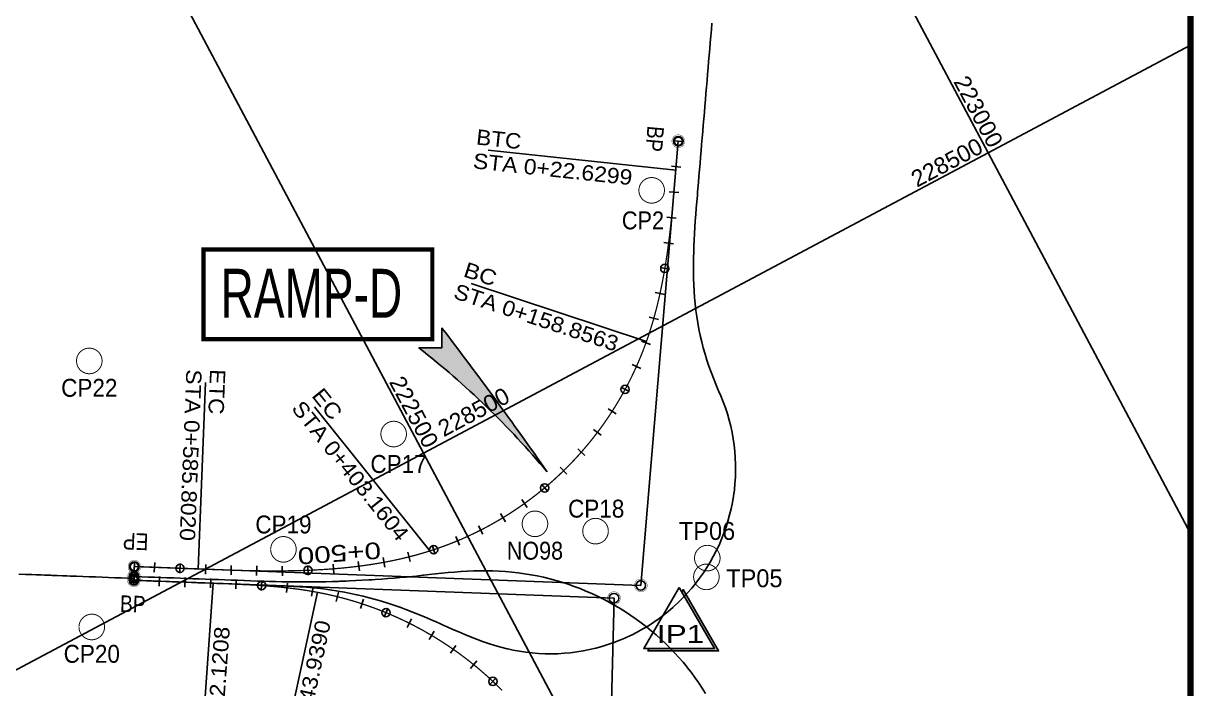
# Model space of a CAD drawing. Extents: x 228262 to 229103, y 224653 to 225247.
# Drawn here: x 228442.7 to 228625.7, y 224997.4 to 225101.4 of the extents above; entities that cross this region are included whole.
import ezdxf
from ezdxf.enums import TextEntityAlignment as Align

# ---------------------------------------------------------------- set-up
doc = ezdxf.new("R2010")
doc.units = 0
doc.header["$LTSCALE"] = 10
doc.header["$MEASUREMENT"] = 0
doc.layers.get('0').update_dxf_attribs({"linetype": 'CONTINUOUS'})
for name, color, linetype in [('CA-ALGN-CNTL', 2, 'CONTINUOUS'), ('CA-ALGN-IPLN', 1, 'CONTINUOUS'), ('CA-ALGN-IPSM', 2, 'CONTINUOUS'), ('CA-ALGN-STSM', 2, 'CONTINUOUS'), ('CA-ALGN-SUBL', 1, 'CONTINUOUS'), ('CA-ALGN-SUBT', 2, 'CONTINUOUS'), ('CA-ALGN-TEXT', 3, 'CONTINUOUS'), ('CA-LEAL', 1, 'CONTINUOUS'), ('CA-LEAT', 3, 'CONTINUOUS'), ('CV-GRID-BORD', 4, 'CONTINUOUS'), ('CV-GRID-LINE', 1, 'CONTINUOUS'), ('CV-GRID-TEXT', 4, 'CONTINUOUS'), ('CV-SURV-SYMB', 3, 'CONTINUOUS'), ('CV-SURV-TEXT', 3, 'CONTINUOUS')]:
    doc.layers.add(name, color=color, linetype=linetype)
doc.styles.add('GTXT', font='Dotum.ttf')
doc.styles.get("Standard").update_dxf_attribs({"font": 'Dotum.ttf'})

# ---------------------------------------------------------------- blocks, each defined once
blk = doc.blocks.new('CVSVCPM')
at = {"const_width": 0.15}
blk.add_lwpolyline([(0, 2, -1), (0, -2, -1), (0, 2)], format="xyb", dxfattribs=at)
at = {"style": 'GTXT', "flags": 1}
blk.add_attdef('NO', text='', height=2.5, dxfattribs=at).set_placement((0, 4.760439115567124), align=Align.MIDDLE)
blk = doc.blocks.new('CASTAMS')
blk.add_line((0, -1.5), (0, 1.5))
at = {"style": 'GTXT', "flags": 1}
for tag, p in [('STA_DST', (0, -3.624746947281125)), ('XSEC_DAT', (0, -6.854719476030255))]:
    blk.add_attdef(tag, text='', height=2.5, dxfattribs=at).set_placement(p, align=Align.MIDDLE)
blk = doc.blocks.new('CASTAMM')
blk.add_line((0, -1.5), (0, 1.5))
blk.add_circle((0, 0), 1.3)
at = {"style": 'GTXT', "flags": 1}
for tag, p in [('STA_DST', (0, -3.624746947281125)), ('XSEC_DAT', (0, -6.854719476030255))]:
    blk.add_attdef(tag, text='', height=2.5, dxfattribs=at).set_placement(p, align=Align.MIDDLE)
blk = doc.blocks.new('CAIPMRK')
at = {"const_width": 0.1}
blk.add_lwpolyline([(-2, 0, -0.9999999999999999), (2, 0, -1)], format="xyb", close=True, dxfattribs=at)
blk.add_circle((0, 0), 1.5)

msp = doc.modelspace()

# ---------------------------------------------------------------- hatches: boundary and pattern name
at = {"layer": 'CA-ALGN-TEXT'}
msp.add_hatch(color=256, dxfattribs=at).paths.add_polyline_path([(228550.7689763466, 225003.6389697013), (228540.5736644265, 225003.638968982), (228540.3710500568, 225003.288030542), (228551.4211924376, 225003.2880313216), (228545.896120572, 225012.8577349491), (228545.6713197636, 225012.4683684639)])
at = {"layer": 'CA-LEAL'}
h = msp.add_hatch(color=256, dxfattribs=at)
edge = h.paths.add_edge_path()
edge.add_arc((228420.545774345, 224943.7455981066), 135.9703740893457, 40.06664411712801, 51.84699006311497)
edge.add_line((228504.5433332317, 225050.667778832), (228508.1517066654, 225050.6677790866))
edge.add_line((228508.1517066654, 225050.6677790866), (228508.1517064484, 225053.743275829))
edge.add_arc((228009.589834658, 224671.5616534825), 628.1932286029547, 34.93191701063017, 37.47262224139678, ccw=False)

# ---------------------------------------------------------------- linework, layer by layer
at = {"layer": 'CA-ALGN-CNTL'}
for points in [[(228459.9595865861, 225014.3122687696), (228460.9588996777, 225014.2752078382), (228461.9582127694, 225014.2381469069), (228462.957525861, 225014.2010859756), (228463.9568380137, 225014.1640268101), (228464.9561511053, 225014.1269658787), (228465.955464197, 225014.0899049474), (228466.9547772886, 225014.052844016), (228467.9540903802, 225014.0157830847), (228468.9534034719, 225013.9787221533), (228469.9527165635, 225013.9416612219), (228470.9520287162, 225013.9046020565), (228471.9513418078, 225013.8675411251), (228472.9506548995, 225013.8304801938), (228473.9499679911, 225013.7934192624), (228474.9492810828, 225013.756358331), (228475.9485959403, 225013.7192983386), (228476.9479090319, 225013.6822374073), (228477.9472211846, 225013.6451782418), (228478.9465342762, 225013.6081173105), (228479.9458473679, 225013.5710563791), (228480.9451604595, 225013.5339954477), (228481.1771392905, 225013.525391855), (228481.9444657816, 225013.4967446437), (228482.9436972321, 225013.4575495786), (228483.9427424528, 225013.4138950985), (228484.9414561363, 225013.3632598558), (228485.9396419192, 225013.3031248026), (228486.9370281504, 225013.2309761631), (228487.9332543676, 225013.1443095678), (228488.2075543663, 225013.1175379509), (228488.6236562972, 225013.0743485792), (228489.6169166245, 225012.9585699479), (228490.6079626252, 225012.8251441037), (228491.5964791771, 225012.6741141513), (228491.8984694409, 225012.6243783095), (228492.8832109928, 225012.4504271143), (228493.8647034799, 225012.2589897801), (228494.8426330979, 225012.0501282334), (228495.8166967498, 225011.8239055634), (228496.7865812345, 225011.580395343), (228497.7519813529, 225011.3196731348), (228498.7125934484, 225011.0418243817), (228499.6681093934, 225010.746934415), (228500.6182307167, 225010.4350959652), (228501.5626569572, 225010.1064097653), (228501.9621721669, 225009.9616662368), (228502.5011143403, 225009.7610541618), (228503.4338214817, 225009.4004455854), (228504.3614634245, 225009.0269891712), (228505.2848334484, 225008.6430909763), (228505.4283096386, 225008.5825165976), (228505.8781987867, 225008.3911940115), (228505.8930579399, 225008.3848425028), (228506.8112980375, 225007.9888231409), (228507.1223226384, 225007.853418978), (228508.0383574842, 225007.452319696), (228508.4671948038, 225007.2639358618), (228508.4672102058, 225007.2639281952), (228508.9539242745, 225007.0501538287), (228509.8701833022, 225006.6495701458), (228510.7884106595, 225006.2535236236), (228511.7098442349, 225005.8649942277), (228512.6356423137, 225005.4869966131), (228513.5668673487, 225005.1225850849), (228514.5044482051, 225004.7748607062), (228515.4491458238, 225004.4469847519), (228516.4015300412, 225004.1421754449), (228517.3619401795, 225003.8637096528), (228518.3304554054, 225003.6149275133), (228518.4762211694, 225003.5804259061), (228519.3067887685, 225003.398890686), (228520.2899891117, 225003.2166382575), (228521.2788895389, 225003.0683924099), (228522.2723145052, 225002.9543276893), (228523.2690795932, 225002.8745799471), (228524.2680023325, 225002.8292430324), (228525.2678931461, 225002.8183730382), (228526.2675635767, 225002.8419813504), (228527.2658279412, 225002.9000400571), (228528.2614970934, 225002.9924808981), (228529.2533865388, 225003.1191927833), (228530.2403163227, 225003.2800262642), (228531.2211183177, 225003.4747883478), (228532.1946190557, 225003.7032492244), (228533.1596666642, 225003.9651384686), (228534.1151103907, 225004.2601409476), (228535.0598173226, 225004.5879079767), (228535.9926600259, 225004.9480507467), (228536.7296503423, 225005.2591881845), (228537.6383586435, 225005.6765003554), (228537.818344641, 225005.7637086135), (228538.709010737, 225006.2182548151), (228539.5834780291, 225006.7032367102), (228540.440706965, 225007.2180789073), (228541.2796732395, 225007.7621688195), (228542.0993847384, 225008.3348588778), (228542.7406333768, 225008.8131478042), (228543.5232424815, 225009.4355820157), (228544.2839285269, 225010.0846268062), (228544.4333537594, 225010.2175621152), (228545.1665387698, 225010.8975181916), (228545.8758445239, 225011.6023493202), (228546.5604296033, 225012.3312139766), (228547.2194791473, 225013.0832462498), (228547.8522102622, 225013.8575541882), (228548.4578694284, 225014.6532161562), (228549.0357386254, 225015.4692863555), (228549.5851282679, 225016.3047910693), (228550.1053875773, 225017.158743238), (228550.595897027, 225018.0301225855), (228551.0560723655, 225018.9178936149), (228551.4853682598, 225019.8210030151), (228551.883271232, 225020.7383759055), (228552.2493120206, 225021.6689224084), (228552.5830540462, 225022.6115337809), (228552.8840994241, 225023.5650924079), (228553.152091893, 225024.5284620333), (228553.3867111815, 225025.5004983555), (228553.5876793565, 225026.4800456074), (228553.754758119, 225027.4659373838), (228553.8877468132, 225028.4570046434), (228553.9864879492, 225029.4520695845), (228554.0508672021, 225030.449945645), (228554.0808033083, 225031.4494479854), (228554.0762625284, 225032.4493875888), (228554.0372513594, 225033.4485764458), (228553.963816535, 225034.4458275554), (228553.8560441985, 225035.4399522193), (228553.7140605059, 225036.4297716888), (228553.5380372596, 225037.414106569), (228553.3281826304, 225038.3917900075), (228553.0847459651, 225039.3616543938), (228552.8080181649, 225040.3225519472), (228552.4983258967, 225041.2733357829), (228552.1560391481, 225042.212879785), (228551.7815635602, 225043.1400632039), (228551.4799489496, 225043.8264601388), (228551.4799489496, 225043.8264601388), (228551.4799489496, 225043.8264601388), (228551.4799489496, 225043.8264601388), (228551.3769757423, 225044.0545291773), (228550.9784737856, 225044.9716715714), (228550.6009195958, 225045.8976371193), (228550.24450868, 225046.8319431028), (228549.9094266648, 225047.7741083454), (228549.5958431722, 225048.723647691), (228549.3039253426, 225049.6800678689), (228549.0338197294, 225050.6428759875), (228548.7856667608, 225051.6115736335), (228548.559595219, 225052.5856629963), (228548.3557224638, 225053.5646379272), (228548.1741532697, 225054.5479946462), (228548.0149800499, 225055.5352228006), (228547.8850971909, 225056.4722203312), (228547.8782888691, 225056.5258154576), (228547.8153683296, 225057.0482571213), (228547.7123576164, 225058.0429179971), (228547.670853227, 225058.5148745276), (228547.5979480251, 225059.5121988496), (228547.5440001273, 225060.5107281315), (228547.5078081993, 225061.5100591869), (228547.4881620509, 225062.5098566053), (228547.4838429728, 225063.50983934), (228547.4936290336, 225064.5097835248), (228547.4973504347, 225064.7191086315), (228547.5225616987, 225065.7187851846), (228547.5506267105, 225066.5089246658), (228547.595382068, 225067.5079187291), (228547.6493446223, 225068.5064580856), (228547.7112878935, 225069.504536169), (228547.7799874347, 225070.5021724109), (228547.8542235367, 225071.499411413), (228547.9327705205, 225072.4963217849), (228548.0144131906, 225073.4929822404), (228548.0979287279, 225074.489490091), (228548.1432712696, 225075.0262955123), (228548.1821230159, 225075.485939789), (228548.266346945, 225076.4823848611), (228548.350571701, 225077.4788326381), (228548.434797396, 225078.4752786492), (228548.5190203862, 225079.4717254872), (228548.6032451422, 225080.4681732642), (228548.6874708372, 225081.4646192753), (228548.7716955933, 225082.4610670523), (228548.8559195223, 225083.4575121245), (228548.9401442784, 225084.4539599015), (228549.0243690345, 225085.4504076784), (228549.1085947294, 225086.4468536895), (228549.1928177196, 225087.4433005276), (228549.2770434146, 225088.4397465386), (228549.3612681706, 225089.4361943157), (228549.4454938657, 225090.4326403268), (228549.5297168558, 225091.4290871648), (228549.6139416119, 225092.4255349418), (228549.6981673069, 225093.4219809529), (228549.782390297, 225094.4184277909), (228549.866615992, 225095.414873802), (228549.9508407481, 225096.411321579), (228550.0350655041, 225097.407769356), (228550.1192894332, 225098.4042144282), (228550.2035141893, 225099.4006622052), (228550.2877398843, 225100.3971082162), (228550.3719646404, 225101.3935559932)], [(228549.3503092825, 224996.6245363826), (228548.8273912518, 224997.4768801192), (228548.2802715724, 224998.3138934014), (228547.7093933736, 224999.134887668), (228547.1152325097, 224999.939189493), (228546.5110705597, 225000.7102761788), (228546.5110705597, 225000.7102761788), (228546.5092995682, 225000.7124694798), (228546.5092995682, 225000.7124694798), (228546.4982707358, 225000.7261399135), (228545.8606682763, 225001.4964730207), (228545.2042756262, 225002.250857886), (228544.5294880887, 225002.9888364794), (228543.8367168602, 225003.7099592216), (228543.1263844472, 225004.4137893425), (228542.3989220739, 225005.0998992374), (228541.6547687429, 225005.767872233), (228540.8943811157, 225006.4173010452), (228540.1182172839, 225007.0477927413), (228539.3267502932, 225007.6589646051), (228538.5204619066, 225008.2504430854), (228537.6998406149, 225008.8218717995), (228536.8653845652, 225009.3729017637), (228536.017603215, 225009.9031968041), (228535.8585902767, 225009.9994583957), (228534.9956714011, 225010.5047500954), (228534.1205609492, 225010.9886230835), (228533.2337906631, 225011.4507802163), (228532.5036189396, 225011.8108005719), (228531.5970762609, 225012.2328572742), (228530.6804073832, 225012.6324438278), (228529.7541704682, 225013.0093156438), (228528.8189249952, 225013.3632469554), (228527.8752418663, 225013.6940203346), (228526.9236924743, 225014.0014344698), (228525.9648576444, 225014.2853043911), (228524.9993161001, 225014.5454576013), (228524.0276561092, 225014.7817334738), (228523.0504690235, 225014.9939911428), (228522.0683450316, 225015.1821004496), (228521.0818855207, 225015.345948516), (228520.0916862441, 225015.4854330586), (228519.0983522758, 225015.600472606), (228518.1024822291, 225015.6909935774), (228517.1046848647, 225015.7569459084), (228516.1055661263, 225015.7982848327), (228515.7702826556, 225015.8066340535), (228515.105730364, 225015.8151006443), (228514.1057698572, 225015.808822713), (228513.1061539858, 225015.7817505643), (228512.1072039236, 225015.7362068527), (228511.1091182569, 225015.6745147404), (228510.1119792207, 225015.598998949), (228509.1157779817, 225015.5119765503), (228508.1204198234, 225015.4157642541), (228507.125749429, 225015.3126692), (228506.1315632428, 225015.2049955297), (228505.2807486213, 225015.1109295547), (228505.1475774639, 225015.0961494248), (228505.1475774639, 225015.0961494248), (228505.1376273527, 225015.095044835), (228504.1434072177, 225014.9876906196), (228503.5297272008, 225014.924362561), (228502.5345357977, 225014.8264222878), (228501.5387887044, 225014.7343069575), (228501.1572187752, 225014.7005674059), (228500.9720337175, 225014.6845040171), (228500.9121342077, 225014.6793495544), (228500.6628355215, 225014.6581335047), (228499.7062925517, 225014.5801336488), (228498.7091518187, 225014.5045784477), (228497.7115865884, 225014.4348613177), (228497.1686647998, 225014.399382003), (228496.6895945196, 225014.3695185046), (228495.6912741284, 225014.31162481), (228494.6926301892, 225014.2595752942), (228493.6937002336, 225014.2133717918), (228493.1741532862, 225014.1916552703), (228492.4986481438, 225014.1657913368), (228492.1748521066, 225014.1543421271), (228491.9749648055, 225014.147581345), (228490.975426975, 225014.1172866244), (228489.9757273697, 225014.0928428191), (228489.1758742649, 225014.0775029081), (228488.9849588845, 225014.0743936024), (228488.6712752304, 225014.0697505465), (228487.6713352762, 225014.058794703), (228487.5386182408, 225014.0577811861), (228486.5386303205, 225014.0534548204), (228485.5386326302, 225014.0549831776), (228485.1760192223, 225014.0569824969), (228484.1760651489, 225014.0664846877), (228483.1761836567, 225014.0818400854), (228482.1764105116, 225014.1030495861), (228481.1767780597, 225014.130107737), (228480.272340574, 225014.1596364033), (228479.9680313236, 225014.1706511477), (228479.2730172578, 225014.1964268767), (228478.2737051051, 225014.2334860422), (228477.2743920135, 225014.2705469736), (228477.1793779251, 225014.2740710577), (228476.1800640065, 225014.3111292842), (228475.1807509148, 225014.3481902156), (228474.1814378232, 225014.3852511469), (228473.1821256705, 225014.4223103124), (228472.1828125789, 225014.4593712438), (228471.1834986603, 225014.4964294703), (228470.1841855687, 225014.5334904017), (228469.184872477, 225014.570551333), (228468.1855603243, 225014.6076104985), (228467.1862472327, 225014.6446714298), (228466.18693508, 225014.6817305953), (228465.1876202225, 225014.7187905877), (228464.1883071308, 225014.7558515191), (228463.1889949781, 225014.7929106845), (228462.1896818865, 225014.8299716159), (228461.1903697338, 225014.8670307813), (228460.1910548763, 225014.9040907738), (228459.9818227607, 225014.9118505309)], [(228459.9707046734, 225014.6120596504), (228458.9713915818, 225014.6491205817), (228457.9720794291, 225014.6861797471), (228456.9727663375, 225014.7232406785), (228455.9734514799, 225014.7603006709), (228454.9741393272, 225014.7973598364), (228453.9748262356, 225014.8344207678), (228452.975513144, 225014.8714816991), (228451.9762009913, 225014.9085408646), (228450.9768878996, 225014.9456017959), (228449.977574808, 225014.9826627273), (228449.4779173792, 225015.0011927235), (228448.9782617163, 225015.0197236586), (228448.7783978731, 225015.0271347406), (228447.9789477978, 225015.0567818852), (228447.1794967835, 225015.0864307956), (228446.9796347061, 225015.0938428165), (228446.1801846308, 225015.1234899611), (228445.9803216145, 225015.1309037479), (228445.4806668906, 225015.1494329171), (228444.9810094618, 225015.1679629133), (228444.6812158763, 225015.1790818276), (228443.9816963701, 225015.2050238447), (228442.9823832785, 225015.2420847761), (228441.9830711258, 225015.2791439415)]]:
    msp.add_lwpolyline(points, dxfattribs=at)
at = {"layer": 'CA-ALGN-CNTL', "const_width": 0.2000000000000009}
for points in [[(228545.1203466221, 225082.9552133467), (228545.036121866, 225081.9587655697), (228544.9687411222, 225081.161609114), (228544.9350529857, 225080.7630309421), (228544.9182080345, 225080.5637413867), (228544.8424044016, 225079.6669388009), (228544.7834474859, 225078.9694267094), (228544.7391467756, 225078.4453209215), (228544.6992110835, 225077.9729795354), (228544.6400784222, 225077.2754827251), (228544.5548593025, 225076.2791200885), (228544.4681391703, 225075.2828880567), (228544.4417280452, 225074.9840534647), (228544.4328774387, 225074.8844449345), (228544.3972184577, 225074.4860374913), (228544.3060614103, 225073.4902007199), (228544.2114740605, 225072.4946851119), (228544.1127690953, 225071.4995691837), (228544.0616585417, 225071.0021886204), (228543.955488544, 225070.0078421366), (228543.8434851164, 225069.0141359742), (228543.7492215706, 225068.2197104704), (228543.6755787998, 225067.6242468038), (228543.5992451636, 225067.0291237182), (228543.4656472177, 225066.0380904058), (228543.3234919495, 225065.048249214), (228543.1721074652, 225064.0597774637), (228543.0108240157, 225063.0728740021), (228542.8389731702, 225062.0877564986), (228542.6558958179, 225061.1046634343), (228542.460934881, 225060.1238592876), (228542.2534443684, 225059.145630288), (228542.0327776166, 225058.1702894888), (228541.7983070513, 225057.1981736843), (228541.7218834309, 225056.8942363572), (228541.4683328083, 225055.9269231647), (228541.2854633311, 225055.2651284474), (228541.005874273, 225054.3050203186), (228540.7100556078, 225053.349789784), (228540.3974323068, 225052.3999261597), (228540.1444894486, 225051.6713353306), (228540.0674490335, 225051.4559541487), (228539.7197661662, 225050.5183591222), (228539.354453677, 225049.5874908742), (228538.971644688, 225048.6636784131), (228538.5714749144, 225047.7472543911), (228538.1540847659, 225046.8385426308), (228537.7196253595, 225045.9378681176), (228537.2682506294, 225045.0455505394), (228536.800120858, 225044.1619061645), (228536.3154025645, 225043.2872523117), (228535.8142695558, 225042.4219011144), (228535.2968976285, 225041.5661567034), (228534.7634750525, 225040.7203253113), (228534.2141875048, 225039.884709527), (228533.6492333598, 225039.0596050997), (228533.0688109918, 225038.2453077789), (228532.4731306453, 225037.4421037692), (228531.862402453, 225036.6502837463), (228531.23684312, 225035.8701260246), (228530.5966755882, 225035.1019099691), (228529.942128321, 225034.3459088207), (228529.2734353037, 225033.6023896951), (228528.5908322873, 225032.8716206474), (228527.8945651272, 225032.1538592491), (228527.1848779131, 225031.4493621327), (228526.4620264926, 225030.7583808572), (228525.7262659989, 225030.0811598059), (228524.9778614451, 225029.4179418202), (228524.2170763027, 225028.768959861), (228523.4441820456, 225028.1344488793), (228522.6594549543, 225027.5146305257), (228521.8631739024, 225026.9097300947), (228521.0556198652, 225026.3199604074), (228520.2370846375, 225025.7455309773), (228519.407855655, 225025.1866467349), (228518.5682321121, 225024.6435075373), (228517.7185089564, 225024.1163041879), (228516.8589918426, 225023.6052286533), (228515.9899849957, 225023.1104585485), (228515.1117961724, 225022.6321733669), (228514.2247414679, 225022.1705411791), (228513.3291343847, 225021.7257264124), (228512.4252947737, 225021.297890074), (228511.5135445878, 225020.8871806978), (228510.5942084847, 225020.493745991), (228509.667612173, 225020.1177274239), (228508.7340878221, 225019.7592585764), (228508.1707838823, 225019.5526514977), (228507.2268634935, 225019.222523354), (228506.8475801044, 225019.0954684821), (228506.2463030248, 225018.9005389806), (228505.8952717406, 225018.790381558), (228504.9374360291, 225018.5031111701), (228503.9745413208, 225018.2332834313), (228503.0070345088, 225017.980488129), (228502.0353404688, 225017.7443010783), (228501.0598548828, 225017.524284837), (228500.3747862699, 225017.3796236128), (228500.3741774062, 225017.3794992065), (228499.3930941405, 225017.1859647737), (228499.0989896471, 225017.1309856145), (228498.1142888354, 225016.9567837737), (228497.1271584009, 225016.7969240768), (228496.1378805604, 225016.6509268723), (228495.146719648, 225016.5183120607), (228494.1539215119, 225016.3985874483), (228493.1597024708, 225016.2912609963), (228492.7616656248, 225016.2516923894), (228492.3634450276, 225016.2139944871), (228491.3671782768, 225016.1277300541), (228491.1678129217, 225016.1118124868), (228490.1704959652, 225016.0386846871), (228489.1724705044, 225015.9759463803), (228488.1738718941, 225015.9230873946), (228487.1748211379, 225015.8795989885), (228486.1754241731, 225015.8449666745), (228485.1757725861, 225015.8186773951), (228484.1759445511, 225015.800217757), (228483.1760084737, 225015.7890714379), (228482.1760211133, 225015.7847227185), (228481.1760240511, 225015.7866546047), (228480.1760543979, 225015.7943499902), (228479.1761402106, 225015.8072960156), (228478.1762963582, 225015.8249705441), (228477.1765374855, 225015.8468603802), (228476.1768649374, 225015.8724475218), (228475.1772791194, 225015.9012157327), (228474.1777742007, 225015.9326477258), (228473.178337175, 225015.9662269288), (228472.1789585674, 225016.0014386474), (228471.1796181961, 225016.0377670244), (228470.1803004617, 225016.0746918439), (228470.0200185588, 225016.0806357921), (228469.1809873701, 225016.1117527753), (228468.1816734515, 225016.1488110018), (228467.1823603598, 225016.1858719332), (228466.1830482071, 225016.2229310986), (228465.1837351155, 225016.25999203), (228464.1844211969, 225016.2970502565), (228463.1851081053, 225016.3341111879), (228462.1857959526, 225016.3711703533), (228461.186482861, 225016.4082312847), (228460.1871707083, 225016.4452904501), (228460.0388720177, 225016.4507901797)], [(228459.9595865861, 225014.3122687696), (228460.9588996777, 225014.2752078382), (228461.9582118304, 225014.2381486728), (228462.9575249221, 225014.2010877414), (228463.9568380137, 225014.1640268101), (228464.9561528712, 225014.1269668177), (228465.9554650239, 225014.0899076522), (228466.9547781156, 225014.0528467208), (228467.9540912072, 225014.0157857895), (228468.9534033599, 225013.978726624), (228469.9527164515, 225013.9416656927), (228470.9520295432, 225013.9046047613), (228471.9513426348, 225013.8675438299), (228472.3752132064, 225013.851825123), (228472.9506556834, 225013.8304488986), (228473.9499421414, 225013.7927010592), (228474.9491615585, 225013.7532005974), (228475.9482628895, 225013.7108421649), (228476.9471889641, 225013.6645148923), (228477.9458655565, 225013.6131101664), (228478.9442032624, 225013.5555180996), (228479.9420946827, 225013.4906328268), (228480.9394019502, 225013.417350404), (228481.9359656709, 225013.3345690318), (228482.931590573, 225013.2411904859), (228483.9260491505, 225013.1361175238), (228484.9190724981, 225013.0182626023), (228485.9103512496, 225012.8865461121), (228486.8995267491, 225012.7398916825), (228487.8861988289, 225012.5772371129), (228488.5102437807, 225012.4653475661), (228488.661434808, 225012.4371419241), (228489.4918330123, 225012.2744056393), (228490.4697859399, 225012.0656493573), (228491.4437822987, 225011.8391485369), (228491.7992128229, 225011.7518280009), (228492.7672846654, 225011.5012086561), (228493.7306384067, 225011.2330287954), (228494.6889594584, 225010.9473816404), (228495.6419261689, 225010.6443566568), (228496.5892281966, 225010.3240561197), (228497.5305506173, 225009.9865866629), (228498.4655810998, 225009.6320585638), (228499.3940107325, 225009.2605884488), (228500.3155348506, 225008.8723019974), (228501.2298470234, 225008.4673239504), (228502.1366431892, 225008.0457916337), (228503.0356291666, 225007.6078408312), (228503.9265014966, 225007.1536205153), (228504.6258420775, 225006.7825798602), (228505.0403441964, 225006.5565222485), (228505.387332675, 225006.3637126607), (228505.3886403358, 225006.3629786529), (228506.2564918459, 225005.8661831905), (228506.5475249811, 225005.6948522894), (228507.4030383188, 225005.177097007), (228508.2489953735, 225004.6438726251), (228509.0851196658, 225004.0953583172), (228509.9111329505, 225003.5317323176), (228510.7267639336, 225002.9531810874), (228511.5317402706, 225002.3598973243), (228512.3257966804, 225001.7520774815), (228513.1086714137, 225001.1299198905), (228513.8801060289, 225000.4936337019), (228514.6398457283, 224999.8434254734), (228515.3876363173, 224999.1795134092), (228516.1232352473, 224998.5021151104), (228516.8463944482, 224997.8114543027), (228517.5568782112, 224997.1077612845)]]:
    msp.add_lwpolyline(points, dxfattribs=at)
at = {"layer": 'CA-ALGN-IPLN'}
for points in [[(228545.1203466221, 225082.9552133467), (228539.2507567939, 225013.5131890734), (228460.0388720177, 225016.4507901797)], [(228459.9595865861, 225014.3122687696), (228535.0610702839, 225011.5270700619), (228532.5512366245, 224912.081893824), (228532.8342939737, 224898.8805745862)]]:
    msp.add_lwpolyline(points, dxfattribs=at)
at = {"layer": 'CA-ALGN-SUBL', "linetype": 'Continuous'}
for p, q in [((228544.7391467756, 225078.4453209215), (228515.360620057, 225081.5475337508)), ((228540.1444894486, 225051.6713353306), (228512.72384754, 225060.7179102943)), ((228470.0200185588, 225016.0806357922), (228471.158837486, 225045.2243728903)), ((228506.2463030248, 225018.9005389806), (228488.1945849434, 225041.4364568799)), ((228472.3752132065, 225013.8518251231), (228470.2631277711, 224984.762421284)), ((228488.661434808, 225012.4371419241), (228482.568999788, 224984.2127844153))]:
    msp.add_line(p, q, dxfattribs=at)
at = {"layer": 'CA-ALGN-TEXT'}
msp.add_lwpolyline([(228545.243904481, 225013.2086733287), (228539.7188339657, 225003.6389689217), (228550.7689763466, 225003.6389697013)], close=True, dxfattribs=at)
msp.add_lwpolyline([(228540.5736644265, 225003.638968982), (228540.3710500568, 225003.288030542), (228551.4211924376, 225003.2880313216), (228545.896120572, 225012.8577349491), (228545.6713197636, 225012.4683684639)], dxfattribs=at)
at = {"layer": 'CA-LEAL', "const_width": 0.6739200000000032}
msp.add_lwpolyline([(228470.8360069656, 225066.0490248857), (228506.6455552097, 225066.0490274121), (228506.6455562016, 225051.9899945713), (228470.8360079576, 225051.9899920448)], close=True, dxfattribs=at)
at = {"layer": 'CA-LEAL'}
msp.add_lwpolyline([(228524.6033932035, 225031.2667646179, 0.05144677326727738), (228504.5433332317, 225050.667778832), (228508.1517066654, 225050.6677790866), (228508.1517064484, 225053.743275829, -0.01108637206635144), (228524.6033932035, 225031.2667646179, -0.2080905539284689)], format="xyb", dxfattribs=at)
at = {"layer": 'CV-GRID-BORD', "const_width": 1.000000000000005}
msp.add_lwpolyline([(228326.3143654901, 224791.5561755943), (228625.2211280196, 224791.5561966838), (228625.2211043113, 225127.582417074), (228326.3143417817, 225127.5823959845)], close=True, dxfattribs=at)
at = {"layer": 'CV-GRID-LINE', "linetype": 'Continuous'}
for p, q in [((228593.5744988819, 225081.1422060181), (228568.8817985657, 225127.5824130989)), ((228593.5744988819, 225081.1422060181), (228568.8817985657, 225127.5824130989)), ((228593.5744988819, 225081.1422060181), (228568.8817985657, 225127.5824130989)), ((228593.5744988819, 225081.1422060181), (228568.8817985657, 225127.5824130989)), ((228593.5744988819, 225081.1422060181), (228568.8817985657, 225127.5824130989)), ((228505.2797429084, 225034.1950435098), (228458.3325804001, 225122.4897994833)), ((228505.2797429084, 225034.1950435098), (228458.3325804001, 225122.4897994833)), ((228505.2797429084, 225034.1950435098), (228458.3325804001, 225122.4897994833)), ((228505.2797429084, 225034.1950435098), (228458.3325804001, 225122.4897994833)), ((228505.2797429084, 225034.1950435098), (228458.3325804001, 225122.4897994833)), ((228593.5744988819, 225081.1422060181), (228625.2211064006, 225097.96900858)), ((228593.5744988819, 225081.1422060181), (228625.2211064006, 225097.96900858)), ((228593.5744988819, 225081.1422060181), (228625.2211064006, 225097.96900858)), ((228593.5744988819, 225081.1422060181), (228625.2211064006, 225097.96900858)), ((228505.2797429084, 225034.1950435098), (228593.5744988819, 225081.1422060181)), ((228505.2797429084, 225034.1950435098), (228593.5744988819, 225081.1422060181)), ((228505.2797429084, 225034.1950435098), (228593.5744988819, 225081.1422060181)), ((228505.2797429084, 225034.1950435098), (228593.5744988819, 225081.1422060181)), ((228505.2797429084, 225034.1950435098), (228593.5744988819, 225081.1422060181)), ((228625.2211117872, 225021.6235937192), (228593.5744988819, 225081.1422060181)), ((228625.2211117872, 225021.6235937192), (228593.5744988819, 225081.1422060181)), ((228625.2211117872, 225021.6235937192), (228593.5744988819, 225081.1422060181)), ((228625.2211117872, 225021.6235937192), (228593.5744988819, 225081.1422060181)), ((228625.2211117872, 225021.6235937192), (228593.5744988819, 225081.1422060181)), ((228416.9849869348, 224987.2478810016), (228505.2797429084, 225034.1950435098)), ((228416.9849869348, 224987.2478810016), (228505.2797429084, 225034.1950435098)), ((228416.9849869348, 224987.2478810016), (228505.2797429084, 225034.1950435098)), ((228416.9849869348, 224987.2478810016), (228505.2797429084, 225034.1950435098)), ((228416.9849869348, 224987.2478810016), (228505.2797429084, 225034.1950435098)), ((228552.2269054166, 224945.9002875363), (228505.2797429084, 225034.1950435098)), ((228552.2269054166, 224945.9002875363), (228505.2797429084, 225034.1950435098)), ((228552.2269054166, 224945.9002875363), (228505.2797429084, 225034.1950435098)), ((228552.2269054166, 224945.9002875363), (228505.2797429084, 225034.1950435098)), ((228552.2269054166, 224945.9002875363), (228505.2797429084, 225034.1950435098))]:
    msp.add_line(p, q, dxfattribs=at)

# ---------------------------------------------------------------- block references
at = {"layer": 'CA-ALGN-IPSM', "xscale": 0.5, "yscale": 0.5}
for p in [(228545.1203466221, 225082.9552133466), (228460.0388720177, 225016.4507901796), (228459.9595865861, 225014.3122687696), (228459.9818227607, 225014.9118505309), (228539.2507567939, 225013.5131890734), (228535.0610702839, 225011.5270700619)]:
    msp.add_blockref('CAIPMRK', p, dxfattribs=at)
at = {"layer": 'CA-ALGN-STSM', "xscale": 0.5, "yscale": 0.5, "zscale": 0.5}
for name, p, rotation in [('CASTAMM', (228545.1203466221, 225082.9552133467), 85.16855799491834), ('CASTAMS', (228544.7834474859, 225078.9694267094), 85.1685579981436), ('CASTAMS', (228544.4417271623, 225074.9840529952), 84.9290619576855), ('CASTAMS', (228544.0616576587, 225071.0021881509), 84.06028813158318), ('CASTAMS', (228543.5992442806, 225067.0291232486), 82.55667239276298), ('CASTAMM', (228543.0108235463, 225063.072874885), 80.41813133747287), ('CASTAMS', (228542.253443016, 225059.1456307014), 77.64477708626968), ('CASTAMS', (228541.2854619786, 225055.2651288609), 74.23659522806012), ('CASTAMS', (228540.0674494469, 225051.4559555012), 70.19448409913821), ('CASTAMS', (228538.5714740315, 225047.7472539216), 65.87022215634008), ('CASTAMM', (228536.8001203885, 225044.1619070474), 61.5460460147309), ('CASTAMS', (228534.7634750525, 225040.7203253113), 57.22187530500965), ('CASTAMS', (228532.4731310588, 225037.4421051216), 52.89763037571971), ('CASTAMS', (228529.9421287905, 225034.3459079377), 48.57340655401572), ('CASTAMS', (228527.1848779131, 225031.4493621328), 44.24926907617154), ('CASTAMM', (228524.2170763027, 225028.768959861), 39.92492840408369), ('CASTAMS', (228521.0556203347, 225026.3199595245), 35.60078106631655), ('CASTAMS', (228517.7185084869, 225024.1163050709), 31.27662625071011), ('CASTAMS', (228514.2247414679, 225022.1705411791), 26.95238834529471), ('CASTAMS', (228510.5942088981, 225020.4937473434), 22.62820325214084), ('CASTAMM', (228506.8475805739, 225019.0954675992), 18.30403368581047), ('CASTAMM', (228460.0388720177, 225016.4507901797), 179.0560308574164), ('CASTAMS', (228495.1467210004, 225016.5183116473), 7.243617593318853), ('CASTAMS', (228499.0989896471, 225017.1309856145), 10.45887869870612), ('CASTAMS', (228503.0070353918, 225017.9804885985), 14.14760833549265), ('CASTAMM', (228459.9706974721, 225014.6120600255), 177.8767673631939), ('CASTAMM', (228459.9818227607, 225014.9118505309), 177.8767673631939), ('CASTAMS', (228463.1851085748, 225016.3341103049), 357.8761683614448), ('CASTAMM', (228467.1823608293, 225016.1858710502), 357.8761683614448), ('CASTAMS', (228471.1796181961, 225016.0377670244), 357.8960677760518), ('CASTAMS', (228475.1772791194, 225015.9012157327), 358.2702125748922), ('CASTAMS', (228479.1761397971, 225015.8072946632), 359.1179171176758), ('CASTAMS', (228483.1760098261, 225015.7890710244), 0.4390464431111151), ('CASTAMM', (228487.1748211379, 225015.8795989885), 2.233576571845468), ('CASTAMS', (228491.1678138046, 225016.1118129563), 4.501921927066839), ('CASTAMM', (228459.9595793848, 225014.3122691447), 177.8767673631939), ('CASTAMM', (228459.9595865861, 225014.3122687696), 179.0560308587829), ('CASTAMS', (228463.9568388966, 225014.1640272795), 177.8761336904651), ('CASTAMS', (228467.9540898548, 225014.0157862029), 177.8760857664415), ('CASTAMS', (228471.9513430483, 225013.8675451824), 177.87608576639), ('CASTAMS', (228475.94826242, 225013.7108430479), 177.4690769795886), ('CASTAMM', (228479.9420937998, 225013.4906323574), 176.0491796370137), ('CASTAMS', (228483.9260482675, 225013.1361170543), 173.6107951513001), ('CASTAMS', (228487.8861988289, 225012.5772371129), 170.1536638407829), ('CASTAMS', (228491.7992128229, 225011.7518280009), 166.0064601842799), ('CASTAMS', (228495.6419270518, 225010.6443571263), 161.8395280072069), ('CASTAMM', (228499.3940116154, 225009.2605889183), 157.6726105300873), ('CASTAMS', (228503.0356278142, 225007.6078412447), 153.5055781998032), ('CASTAMS', (228506.5475245677, 225005.6948509369), 149.3386307116398), ('CASTAMS', (228509.9111343028, 225003.5317319041), 145.1717020342501), ('CASTAMS', (228513.1086722966, 225001.12992036), 141.0047309690917), ('CASTAMM', (228516.1232347778, 224998.5021159933), 136.8377007559128)]:
    msp.add_blockref(name, p, dxfattribs=dict(at, rotation=rotation))
at = {"layer": 'CV-SURV-SYMB'}
for p, rotation in [((228540.9570315555, 225075.2727658273), 180.0000040420846), ((228540.9570315555, 225075.2727658272), 90.00000404250149), ((228540.9570315555, 225075.2727658273), 180.0000040420846), ((228540.9570315555, 225075.2727658272), 90.00000404250149), ((228452.985460121, 225048.6050930501), 180.0000040425014), ((228452.985460121, 225048.6050930501), 90.00000404208463), ((228500.5955114926, 225037.1769717522), 180.0000040425014), ((228500.5955114925, 225037.1769717522), 90.00000404291839), ((228500.5955114926, 225037.1769717522), 180.0000040425014), ((228500.5955114925, 225037.1769717522), 90.00000404291839), ((228500.5955114926, 225037.1769717522), 180.0000040425014), ((228500.5955114925, 225037.1769717522), 90.00000404291839), ((228500.5955114926, 225037.1769717522), 180.0000040425014), ((228500.5955114925, 225037.1769717522), 90.00000404291839), ((228522.6982485614, 225023.1451167763), 180.0000040425014), ((228522.6982485614, 225023.1451167763), 90.00000404250149), ((228532.1741040839, 225022.0019518197), 180.0000040420846), ((228532.1741040839, 225022.0019518197), 90.00000404250149), ((228532.1741040839, 225022.0019518197), 180.0000040420846), ((228532.1741040839, 225022.0019518197), 90.00000404250149), ((228532.1741040839, 225022.0019518197), 180.0000040420846), ((228532.1741040839, 225022.0019518197), 90.00000404250149), ((228532.1741040839, 225022.0019518197), 180.0000040420846), ((228532.1741040839, 225022.0019518197), 90.00000404250149), ((228483.3550495959, 225019.1533558667), 180.0000040425014), ((228483.3550495959, 225019.1533558666), 90.00000404208463), ((228483.3550495959, 225019.1533558667), 180.0000040425014), ((228483.3550495959, 225019.1533558666), 90.00000404208463), ((228483.3550495959, 225019.1533558667), 180.0000040425014), ((228483.3550495959, 225019.1533558666), 90.00000404208463), ((228483.3550495959, 225019.1533558667), 180.0000040425014), ((228483.3550495959, 225019.1533558666), 90.00000404208463), ((228483.3550495959, 225019.1533558667), 180.0000040425014), ((228483.3550495959, 225019.1533558666), 90.00000404208463), ((228549.655015983, 225017.7828927808), 180.0000040425014), ((228549.655015983, 225017.7828927808), 180.0000040425014), ((228549.655015983, 225017.7828927808), 90.00000404291839), ((228549.5120092349, 225014.8482478159), 180.0000040425014), ((228549.5120092349, 225014.8482478159), 90.00000404250149), ((228549.5120092349, 225014.8482478159), 180.0000040425014), ((228549.5120092349, 225014.8482478159), 90.00000404250149), ((228549.5120092349, 225014.8482478159), 180.0000040425014), ((228549.5120092349, 225014.8482478159), 90.00000404250149), ((228453.3722629957, 225007.0189233836), 180.0000040425014), ((228453.3722629957, 225007.0189233836), 90.00000404250149), ((228453.3722629957, 225007.0189233836), 180.0000040425014), ((228453.3722629957, 225007.0189233836), 90.00000404250149), ((228453.3722629957, 225007.0189233836), 180.0000040425014), ((228453.3722629957, 225007.0189233836), 90.00000404250149), ((228453.3722629957, 225007.0189233836), 180.0000040425014), ((228453.3722629957, 225007.0189233836), 90.00000404250149), ((228453.3722629957, 225007.0189233836), 180.0000040425014), ((228453.3722629957, 225007.0189233836), 90.00000404250149)]:
    msp.add_blockref('CVSVCPM', p, dxfattribs=dict(at, rotation=rotation))

# ---------------------------------------------------------------- texts
at = {"layer": 'CA-ALGN-SUBT'}
for s, rotation, width, p, p2 in [('  BTC', 353.8919523225399, 1.017955801136879, (228511.4723933263, 225082.659751822), (228520.4213012838, 225081.7021181266)), ('  STA 0+22.6299', 353.8919523319904, 1.021215666966935, (228510.9410239298, 225078.9403079836), (228537.787747802, 225076.0674069019)), ('  BC', 341.7413278656435, 1.043909348483334, (228509.3873854348, 225062.4950632319), (228516.2248784601, 225060.2392486733)), ('  STA 0+158.8563', 341.7413278595815, 1.01468563566134, (228507.9076497302, 225059.0787925343), (228535.2576218303, 225050.0555342967)), ('  STA 0+585.8020', 267.7622532337498, 1.014685635628303, (228468.2480123647, 225049.306198399), (228467.1234839847, 225020.5281581779)), ('  ETC', 267.7622532289315, 1.037833270785993, (228471.9603948797, 225049.2978073636), (228471.6089797602, 225040.3046697944)), ('  EC', 308.6954240095661, 1.070183930353676, (228486.3669497948, 225044.7455355594), (228490.8682485731, 225039.126076555)), ('  STA 0+403.1604', 308.6954240037428, 1.014685635661001, (228483.2636558511, 225042.6888173157), (228501.268850962, 225020.2109812963)), ('  STA 0+62.1208', 85.7669680178641, 1.021215666967884, (228472.9863439996, 224980.0556028601), (228474.9792993406, 225006.9819518942)), ('  STA 0+143.9390', 77.81917868081497, 1.014685635659691, (228484.7088414477, 224979.5972079567), (228490.7855733024, 225007.7488241281))]:
    msp.add_text(s, height=2.400000235847497, rotation=rotation, dxfattribs=dict(at, width=width)).set_placement(p, p2, align=Align.FIT)
at = {"layer": 'CA-ALGN-TEXT'}
for s, height, rotation, width, p, p2 in [('BP', 2.600000000000012, 265.1685429066804, 0.8374048402607036, (228540.3083593618, 225085.4241819234), (228539.9714596218, 225081.4383948541)), ('EP', 2.600000000000012, 177.8761291588088, 0.870849580243514, (228462.2800964381, 225021.6058264755), (228458.2828442779, 225021.7540666774)), ('     0+500', 2.600000000000025, 184.0944030836157, 1.177567107015582, (228504.9464058139, 225020.7604087729), (228485.4961744464, 225019.3681085901)), ('BP', 2.600000000000012, 358.2365889836228, 0.8374048402587576, (228457.7517036392, 225009.3750347142), (228461.7498093004, 225009.2519448359)), (' IP1', 2.800000000000013, 4.042804674805092e-06, 1.244645735777886, (228540.3873078189, 225004.5279803583), (228549.1873078189, 225004.5279809792))]:
    msp.add_text(s, height=height, rotation=rotation, dxfattribs=dict(at, width=width)).set_placement(p, p2, align=Align.FIT)
at = {"layer": 'CA-LEAT', "width": 0.72}
msp.add_text('RAMP-D', height=7.647768031887391, rotation=4.046083187095707e-06, dxfattribs=at).set_placement((228473.5145801243, 225055.3571098704))
at = {"layer": 'CV-GRID-TEXT'}
for s, rotation, width, p, p2 in [('223000', 298.0000040424686, 0.9496198943430639, (228588.1062297548, 225092.2785444088), (228593.7398892558, 225081.683173692)), ('223000', 298.0000040424686, 0.9496198943430639, (228588.1062297548, 225092.2785444088), (228593.7398892558, 225081.683173692)), ('223000', 298.0000040424686, 0.9496198943430639, (228588.1062297548, 225092.2785444088), (228593.7398892558, 225081.683173692)), ('223000', 298.0000040424686, 0.9496198943430639, (228588.1062297548, 225092.2785444088), (228593.7398892558, 225081.683173692)), ('223000', 298.0000040424686, 0.9496198943430639, (228588.1062297548, 225092.2785444088), (228593.7398892558, 225081.683173692)), ('228500', 28.00000404240338, 0.9496198943450975, (228582.4381604911, 225075.6739368909), (228593.033531208, 225081.3075963919)), ('228500', 28.00000404240338, 0.9496198943450975, (228582.4381604911, 225075.6739368909), (228593.033531208, 225081.3075963919)), ('228500', 28.00000404240338, 0.9496198943450975, (228582.4381604911, 225075.6739368909), (228593.033531208, 225081.3075963919)), ('228500', 28.00000404240338, 0.9496198943450975, (228582.4381604911, 225075.6739368909), (228593.033531208, 225081.3075963919)), ('228500', 28.00000404240338, 0.9496198943450975, (228582.4381604911, 225075.6739368909), (228593.033531208, 225081.3075963919)), ('222500', 298.0000040422807, 0.9496198943440162, (228499.8114737813, 225045.3313819006), (228505.4451332822, 225034.7360111837)), ('222500', 298.0000040422807, 0.9496198943440162, (228499.8114737813, 225045.3313819006), (228505.4451332822, 225034.7360111837)), ('222500', 298.0000040422807, 0.9496198943440162, (228499.8114737813, 225045.3313819006), (228505.4451332822, 225034.7360111837)), ('222500', 298.0000040422807, 0.9496198943440162, (228499.8114737813, 225045.3313819006), (228505.4451332822, 225034.7360111837)), ('222500', 298.0000040422807, 0.9496198943440162, (228499.8114737813, 225045.3313819006), (228505.4451332822, 225034.7360111837)), ('228500', 28.00000404246861, 0.9496198943430639, (228508.4218212231, 225036.6646415814), (228519.0171919399, 225042.2983010824))]:
    msp.add_text(s, height=2.600000000000012, rotation=rotation, dxfattribs=dict(at, width=width)).set_placement(p, p2, align=Align.FIT)
at = {"layer": 'CV-SURV-TEXT'}
for s, rotation, width, p, p2 in [('CP2', 4.042994166461273e-06, 0.8716579456677442, (228536.2903606919, 225069.1770419155), (228542.8903606919, 225069.1770423813)), ('CP22', 4.042615183126627e-06, 0.8943188086062958, (228448.5854605161, 225043.0050927397), (228457.3854605161, 225043.0050933606)), ('CP17', 4.042425691474901e-06, 0.8943188086033379, (228496.9625705187, 225031.0986118732), (228505.7625705187, 225031.098612494)), ('CP18', 4.042425691461533e-06, 0.8943188086062956, (228527.8763406446, 225024.1152322847), (228536.6763406446, 225024.1152329056)), ('CP19', 4.042615183139997e-06, 0.8943188086033379, (228478.9550494204, 225021.6410900461), (228487.7550494204, 225021.641090667)), ('TP06', 4.042615183153367e-06, 0.9458087849224108, (228545.2152200752, 225020.6280824495), (228554.0152200751, 225020.6280830704)), ('NO98', 4.042615183139997e-06, 0.8655776211818554, (228518.2982489565, 225017.5451164659), (228527.0982489565, 225017.5451170868)), ('TP05', 4.042804674805092e-06, 0.945808784925539, (228552.6197689964, 225013.2345993949), (228561.4197689964, 225013.2346000158)), ('CP20', 4.042425691474901e-06, 0.894318808603338, (228448.9722633908, 225001.4189230731), (228457.7722633908, 225001.418923694)), ('CP20', 4.042425691474901e-06, 0.894318808603338, (228448.9722633908, 225001.4189230731), (228457.7722633908, 225001.418923694)), ('CP20', 4.042425691474901e-06, 0.894318808603338, (228448.9722633908, 225001.4189230731), (228457.7722633908, 225001.418923694)), ('CP20', 4.042425691474901e-06, 0.894318808603338, (228448.9722633908, 225001.4189230731), (228457.7722633908, 225001.418923694)), ('CP20', 4.042425691474901e-06, 0.894318808603338, (228448.9722633908, 225001.4189230731), (228457.7722633908, 225001.418923694))]:
    msp.add_text(s, height=2.800000000000013, rotation=rotation, dxfattribs=dict(at, width=width)).set_placement(p, p2, align=Align.FIT)

doc.saveas('drawing.dxf')
